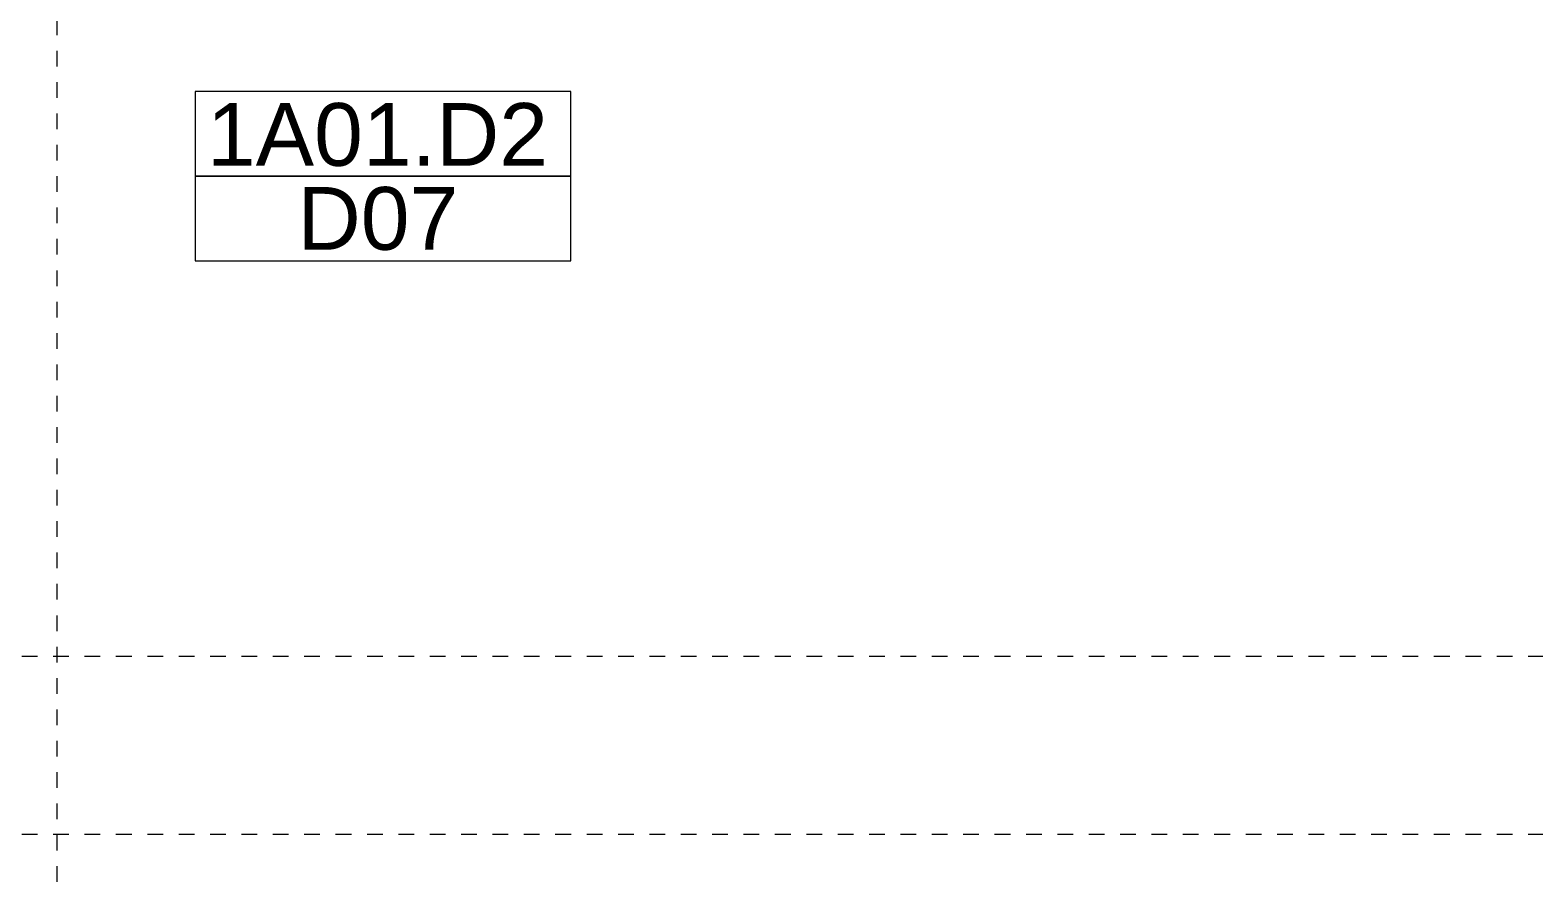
# Model space of a CAD drawing. Header units: metres. Extents: x 902 to 1205, y -4 to 36.
# Drawn here: x 1129.11 to 1138.7, y -0.3 to 5.13 of the extents above; entities that cross this region are included whole.
import ezdxf

# ---------------------------------------------------------------- set-up
doc = ezdxf.new("R2010")
doc.units = ezdxf.units.M
doc.linetypes.add('AEC_Center', pattern=[0.024, 0.012, -0.004, 0.004, -0.004])
doc.linetypes.add('Grid Line', pattern=[0.021, 0.012, -0.003, 0.003, -0.003])
for name, color, linetype, lineweight in [('A-DOOR-IDEN', 31, 'Continuous', 5), ('A-FLOR-LEVL', 51, 'Continuous', 5), ('S-GRID', 1, 'Continuous', 5)]:
    doc.layers.add(name, color=color, linetype=linetype, lineweight=lineweight)
doc.styles.add('Arial_1', font='arial.ttf', dxfattribs={"height": 0.4})

# ---------------------------------------------------------------- blocks, each defined once
blk = doc.blocks.new('AA_DOOR_MARK _ TYPE MARK_HA2 - Mark _ Type Mark-1751130-North - Grids B')
at = {"layer": 'A-DOOR-IDEN'}
for p, q in [((1673.7016, 7.5495), (1671.3077, 7.5495)), ((1671.3077, 7.5495), (1671.3077, 7.0095)), ((1673.7016, 7.0095), (1673.7016, 7.5495)), ((1671.3077, 7.0095), (1673.7016, 7.0095)), ((1673.7016, 7.0095), (1671.3077, 7.0095)), ((1671.3077, 7.0095), (1671.3077, 6.4695)), ((1673.7016, 6.4695), (1673.7016, 7.0095)), ((1671.3077, 6.4695), (1673.7016, 6.4695))]:
    blk.add_line(p, q, dxfattribs=at)

msp = doc.modelspace()

# ---------------------------------------------------------------- linework, layer by layer
at = {"layer": 'A-FLOR-LEVL', "linetype": 'AEC_Center'}
for p, q in [((1063.6611, 1.134), (1204.7071, 1.134)), ((1063.6611, 0), (1204.7071, 0))]:
    msp.add_line(p, q, dxfattribs=at)
at = {"layer": 'S-GRID', "linetype": 'Grid Line'}
msp.add_line((1129.2859, -0.3048), (1129.2859, 24.9607), dxfattribs=at)

# ---------------------------------------------------------------- block references
at = {"layer": 'A-DOOR-IDEN'}
msp.add_blockref('AA_DOOR_MARK _ TYPE MARK_HA2 - Mark _ Type Mark-1751130-North - Grids B', (-541.1425, -2.8145), dxfattribs=at)

# ---------------------------------------------------------------- texts
at = {"layer": 'A-DOOR-IDEN', "char_height": 0.4, "attachment_point": 1, "style": 'Arial_1'}
for s, insert, width in [('1A01.D2', (1130.2403, 4.6618), 2.69367), ('D07', (1130.8176, 4.1265), 1.266666)]:
    msp.add_mtext(s, dxfattribs=dict(at, insert=insert, width=width))

doc.saveas('drawing.dxf')
